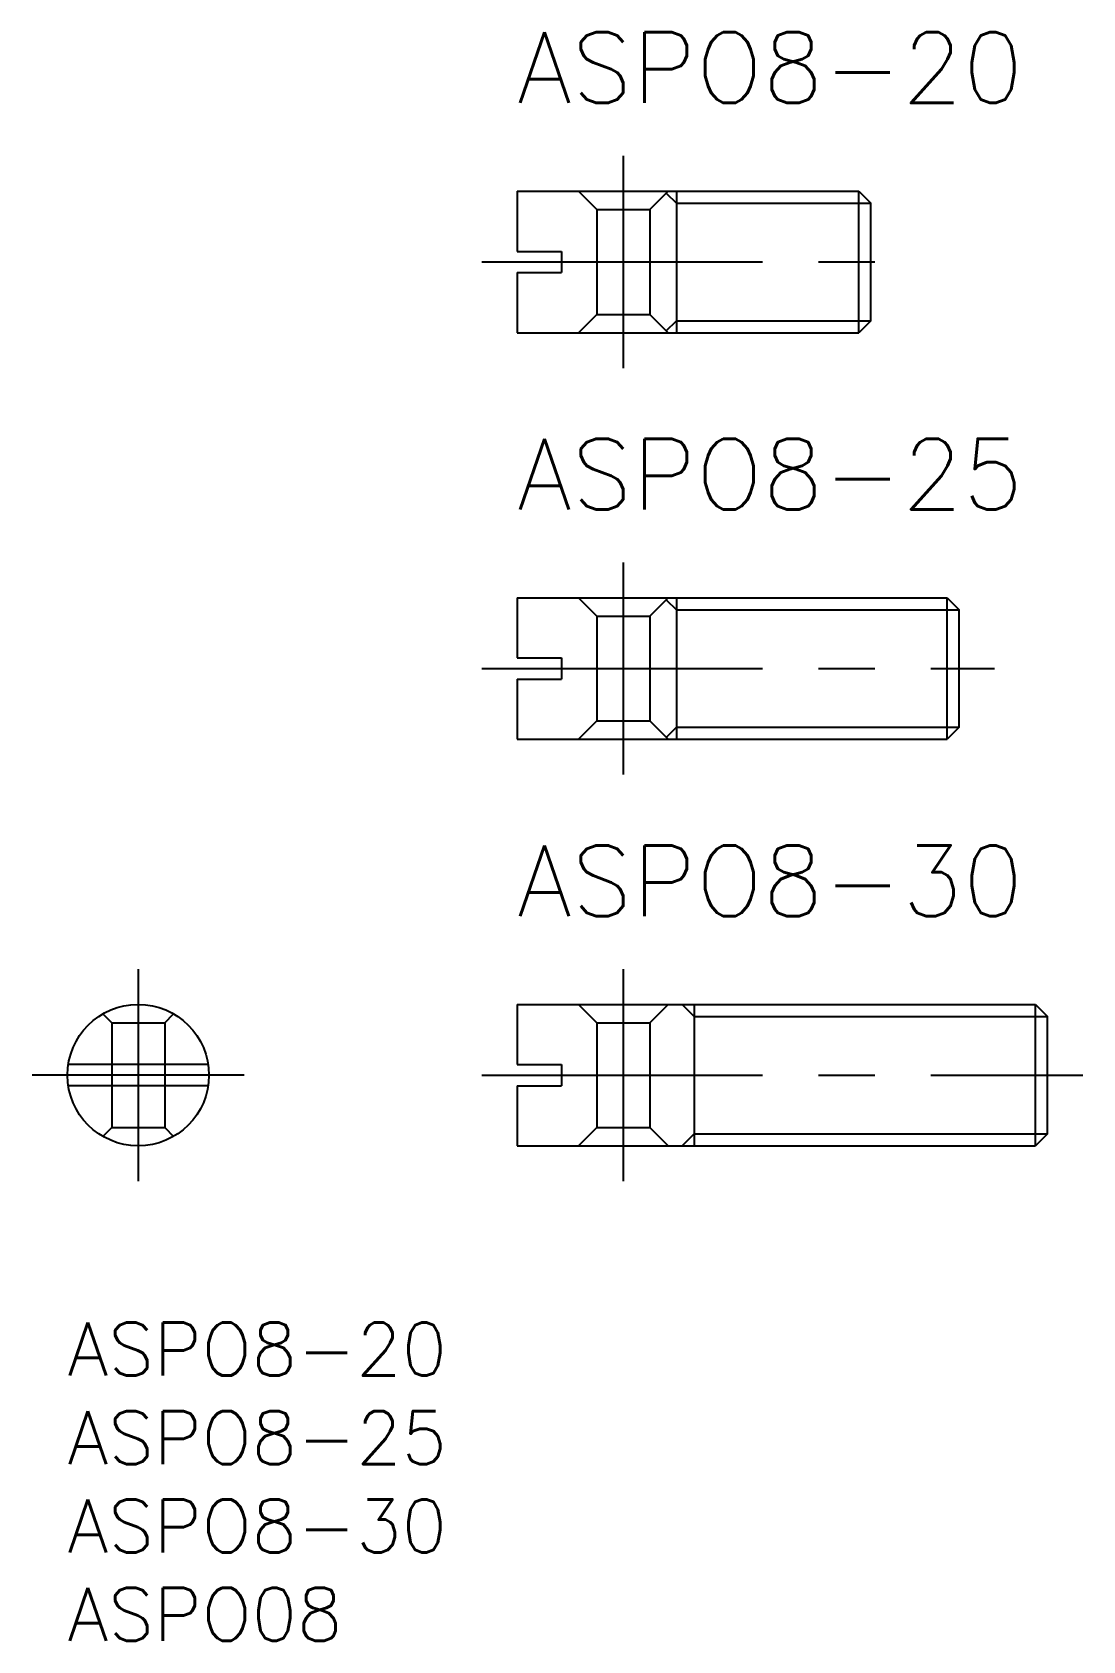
# Model space of a CAD drawing. Extents: x -2 to 57.4, y -18 to 73.
import ezdxf

# ---------------------------------------------------------------- set-up
doc = ezdxf.new("R2010")
doc.units = 0
doc.header["$LTSCALE"] = 0.5
doc.linetypes.add('CENTER', pattern=[50.8, 31.75, -6.35, 6.35, -6.35])
doc.linetypes.add('DASHED', pattern=[19.05, 12.7, -6.35])
for name, color, linetype in [('MSM_CENTER', 1, 'CENTER'), ('MSM_CONTINUOUS', 7, 'CONTINUOUS'), ('MSM_DASHED', 4, 'DASHED'), ('MSM_NARROW', 5, 'CONTINUOUS'), ('MSM_PART_NUMBER', 7, 'CONTINUOUS')]:
    doc.layers.add(name, color=color, linetype=linetype)
doc.styles.get("Standard").update_dxf_attribs({"font": 'txt.shx', "height": 1, "bigfont": 'bigfont.shx'})

# ---------------------------------------------------------------- blocks, each defined once
blk = doc.blocks.new('*U2')
at = {"layer": 'MSM_PART_NUMBER'}
blk.add_text('ASPO8-20', height=3, dxfattribs=at).set_placement((0, -3))
blk = doc.blocks.new('*U3')
at = {"layer": 'MSM_PART_NUMBER'}
blk.add_text('ASPO8-25', height=3, dxfattribs=at).set_placement((0, -8))
blk = doc.blocks.new('*U4')
at = {"layer": 'MSM_PART_NUMBER'}
blk.add_text('ASPO8-30', height=3, dxfattribs=at).set_placement((0, -13))
blk = doc.blocks.new('*U5')
at = {"layer": 'MSM_PART_NUMBER'}
blk.add_text('ASPO08', height=3, dxfattribs=at).set_placement((0, -18))

msp = doc.modelspace()

# ---------------------------------------------------------------- linework, layer by layer
at = {"layer": 'MSM_CENTER'}
for p, q in [((31.449, 66), (31.449, 54)), ((23.449, 60), (47.448, 60)), ((31.449, 43), (31.449, 31)), ((23.449, 37), (52.448, 37)), ((4, 20), (4, 8)), ((31.449, 20), (31.449, 8)), ((10, 14), (-2, 14)), ((23.449, 14), (57.448, 14))]:
    msp.add_line(p, q, dxfattribs=at)
at = {"layer": 'MSM_CONTINUOUS'}
for p, q in [((25.449, 64), (25.449, 60.6)), ((25.449, 64), (44.773, 64)), ((34.449, 64), (34.449, 56)), ((44.773, 56), (44.773, 64)), ((44.773, 64), (45.449, 63.324)), ((45.449, 56.677), (45.449, 63.324)), ((25.449, 60.6), (27.949, 60.6)), ((27.949, 60.6), (27.949, 59.4)), ((25.449, 59.4), (25.449, 56)), ((25.449, 59.4), (27.949, 59.4)), ((45.449, 56.677), (44.773, 56)), ((25.449, 56), (44.773, 56)), ((25.449, 41), (25.449, 37.6)), ((25.449, 41), (49.773, 41)), ((34.449, 41), (34.449, 33)), ((49.773, 33), (49.773, 41)), ((49.773, 41), (50.449, 40.324)), ((50.449, 33.677), (50.449, 40.324)), ((25.449, 37.6), (27.949, 37.6)), ((27.949, 37.6), (27.949, 36.4)), ((25.449, 36.4), (27.949, 36.4)), ((25.449, 36.4), (25.449, 33)), ((50.449, 33.677), (49.773, 33)), ((25.449, 33), (49.773, 33)), ((25.449, 18), (25.449, 14.6)), ((25.449, 18), (54.773, 18)), ((35.449, 18), (35.449, 10)), ((54.773, 10), (54.773, 18)), ((54.773, 18), (55.449, 17.323)), ((55.449, 10.677), (55.449, 17.323)), ((7.955, 14.6), (0.045, 14.6)), ((25.449, 14.6), (27.949, 14.6)), ((27.949, 14.6), (27.949, 13.4)), ((7.955, 13.4), (0.045, 13.4)), ((25.449, 13.4), (27.949, 13.4)), ((25.449, 13.4), (25.449, 10)), ((55.449, 10.677), (54.773, 10)), ((25.449, 10), (54.773, 10))]:
    msp.add_line(p, q, dxfattribs=at)
msp.add_circle((4, 14), 4, dxfattribs=at)
at = {"layer": 'MSM_DASHED'}
for p, q in [((28.915, 64), (29.949, 62.966)), ((32.949, 62.966), (33.984, 64)), ((29.949, 62.966), (32.949, 62.966)), ((29.949, 62.966), (29.949, 57.034)), ((32.949, 62.966), (32.949, 57.034)), ((28.915, 56), (29.949, 57.034)), ((29.949, 57.034), (32.949, 57.034)), ((32.949, 57.034), (33.984, 56)), ((28.915, 41), (29.949, 39.966)), ((32.949, 39.966), (33.984, 41)), ((29.949, 39.966), (32.949, 39.966)), ((29.949, 39.966), (29.949, 34.034)), ((32.949, 39.966), (32.949, 34.034)), ((28.915, 33), (29.949, 34.034)), ((29.949, 34.034), (32.949, 34.034)), ((32.949, 34.034), (33.984, 33)), ((2.001, 17.465), (2.5, 16.966)), ((5.5, 16.966), (5.999, 17.465)), ((28.915, 18), (29.949, 16.966)), ((32.949, 16.966), (33.984, 18)), ((2.5, 16.966), (5.5, 16.966)), ((2.5, 16.966), (2.5, 11.034)), ((5.5, 16.966), (5.5, 11.034)), ((29.949, 16.966), (29.949, 11.034)), ((29.949, 16.966), (32.949, 16.966)), ((32.949, 16.966), (32.949, 11.034)), ((2.001, 10.535), (2.5, 11.034)), ((2.5, 11.034), (5.5, 11.034)), ((5.5, 11.034), (5.999, 10.535)), ((28.915, 10), (29.949, 11.034)), ((29.949, 11.034), (32.949, 11.034)), ((32.949, 11.034), (33.984, 10))]:
    msp.add_line(p, q, dxfattribs=at)
at = {"layer": 'MSM_NARROW'}
for p, q in [((33.878, 63.895), (34.449, 63.324)), ((34.449, 63.324), (45.449, 63.324)), ((33.878, 56.105), (34.449, 56.677)), ((34.449, 56.677), (45.449, 56.677)), ((33.878, 40.895), (34.449, 40.324)), ((34.449, 40.324), (50.449, 40.324)), ((33.878, 33.105), (34.449, 33.677)), ((34.449, 33.677), (50.449, 33.677)), ((34.773, 18), (35.449, 17.323)), ((35.449, 17.323), (55.449, 17.323)), ((34.773, 10), (35.449, 10.677)), ((35.449, 10.677), (55.449, 10.677))]:
    msp.add_line(p, q, dxfattribs=at)

# ---------------------------------------------------------------- block references
at = {"layer": 'MSM_CONTINUOUS'}
for name in ['*U2', '*U3', '*U4', '*U5']:
    msp.add_blockref(name, (0, 0), dxfattribs=at)

# ---------------------------------------------------------------- texts
for s, p in [('ASPO8-20', (25.449, 69)), ('ASPO8-25', (25.449, 46)), ('ASPO8-30', (25.449, 23))]:
    msp.add_text(s, height=4, dxfattribs=at).set_placement(p)

doc.saveas('drawing.dxf')
